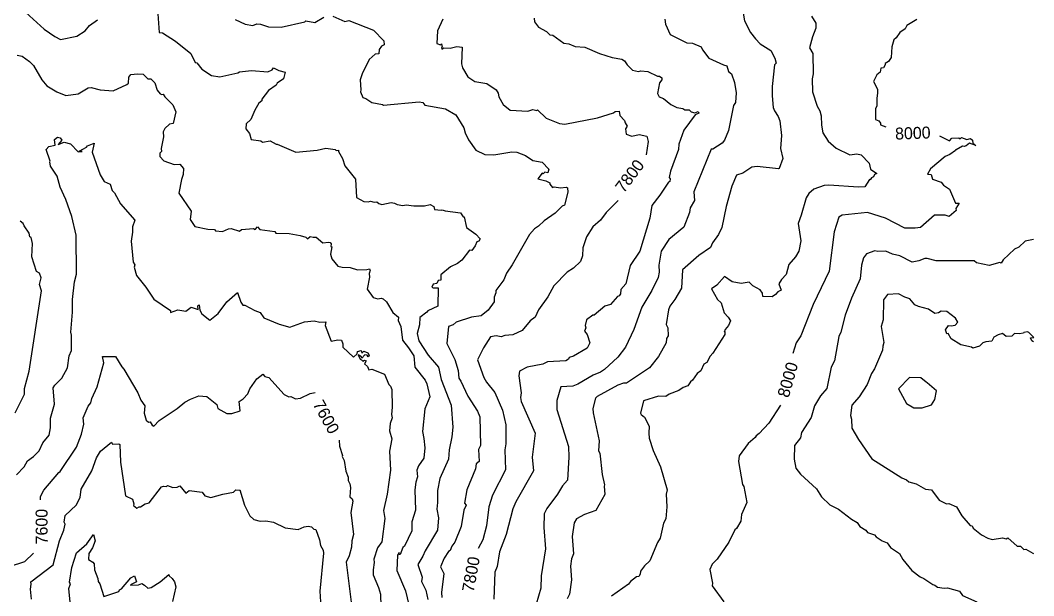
# Model space of a CAD drawing. Extents: x 9339 to 13216, y 3769 to 6935.
# Drawn here: x 12549 to 13196, y 5466 to 5834 of the extents above; entities that cross this region are included whole.
import ezdxf
from ezdxf.enums import TextEntityAlignment as Align

# ---------------------------------------------------------------- set-up
doc = ezdxf.new("R2010")
doc.units = 0
doc.header["$MEASUREMENT"] = 0
for name, color, linetype in [('DTM_SURFACE_CON', 9, 'Continuous'), ('DTM_SURFACE_ICON', 251, 'Continuous'), ('DTM_TEXT_ICON', 251, 'Continuous')]:
    doc.layers.add(name, color=color, linetype=linetype)
doc.styles.add('TMODELF', font='tmodelf')

msp = doc.modelspace()

# ---------------------------------------------------------------- linework, layer by layer
at = {"layer": 'DTM_SURFACE_CON', "linetype": 'Continuous', "flags": 128}
for points, elevation in [([(12552.66, 5838.57), (12564.35, 5827.87), (12571.18, 5823.14), (12574.71, 5821.28), (12585.08, 5823.3), (12590.47, 5826.73), (12593.32, 5830.12), (12598.39, 5833.71)], 2353.06), ([(12636.89, 5837.7), (12637.64, 5825.62), (12639.92, 5825.47), (12648.24, 5820.25), (12658.04, 5812.42), (12660.79, 5806.56), (12661.75, 5806.27), (12665.1, 5802.24), (12671.14, 5798.28), (12676.48, 5797.42), (12687.95, 5799.94), (12689.03, 5800.7), (12696.64, 5801.45), (12707.17, 5800.6), (12709.84, 5801.97), (12710.72, 5803.07), (12714.28, 5801.41), (12718.21, 5800.45), (12717.27, 5796.18), (12713.11, 5793.37), (12712.51, 5792.09), (12707.66, 5788.72), (12703.28, 5783.21), (12703.3, 5782.18), (12701.42, 5780.5), (12698.76, 5776.24), (12696.21, 5770.15), (12693.4, 5767.33), (12693.02, 5764.29), (12695.47, 5761.14), (12696.5, 5757.5), (12702.72, 5756.47), (12703.76, 5755.74), (12708.7, 5756.45), (12712.53, 5754.38), (12713.17, 5754.51), (12725.02, 5749.41), (12738.58, 5750.59), (12744.12, 5751.96), (12750.11, 5751), (12750.9, 5750.48), (12752.22, 5750.55), (12752.23, 5749.64), (12754.97, 5745.26), (12756.25, 5740.65), (12763.17, 5732.14), (12763.72, 5720.32), (12768.4, 5717.89), (12771.31, 5717.55), (12772.8, 5717.99), (12775.06, 5717.43), (12776.85, 5717.64), (12778.16, 5716.44), (12780.06, 5716), (12785.9, 5717.13), (12788.1, 5716.76), (12789.72, 5715.84), (12793.47, 5715.36), (12795.62, 5715.66), (12800.53, 5714.97), (12807.19, 5715.14), (12810.85, 5716), (12813.18, 5714.69), (12813.65, 5712.72), (12817.95, 5712.19), (12818.57, 5712.6), (12820.44, 5711.92), (12830.19, 5710.55), (12831.92, 5708.05), (12832.68, 5707.99), (12834.07, 5701.2), (12840.09, 5696.89), (12842.79, 5694.07), (12841.99, 5692.51), (12840.71, 5692.04), (12839.64, 5689.47), (12837.39, 5686.55), (12835.91, 5686.72), (12831.19, 5680.33), (12828.41, 5678.16), (12823.86, 5676.08), (12817.73, 5670.92), (12817.66, 5667.68), (12816.01, 5667.28), (12815.04, 5665.55), (12812.79, 5664.95), (12811.9, 5663.11), (12812.82, 5662.61), (12815.9, 5662.61), (12815.78, 5651), (12809.31, 5648.09), (12808.64, 5647.06), (12804.18, 5643.76), (12804.13, 5639.05), (12802.48, 5633.51), (12803.53, 5628.91), (12809.67, 5619.61), (12816.26, 5611.98), (12817.92, 5604.08), (12824.34, 5587.69), (12825.27, 5573.76), (12824.71, 5567.54), (12823.09, 5559.23), (12822.61, 5553.33), (12817.05, 5540.93), (12815.58, 5533.27), (12815.64, 5525.56), (12815.06, 5521.29), (12816.23, 5515.73), (12815.46, 5507.93), (12807.62, 5494.78), (12806.25, 5491.36), (12803, 5485.99), (12805.82, 5478), (12805.41, 5475.26), (12808.08, 5469.64), (12809.32, 5463.62)], 2353.06), ([(12686.3, 5834.09), (12692.66, 5831.06), (12697.65, 5830.1), (12700.07, 5831.23), (12702.56, 5831.1), (12707.59, 5829.28), (12715.66, 5829.13), (12730.87, 5832.64), (12731.35, 5833.11), (12737.11, 5832.11), (12742.9, 5835.54)], 2365.25), ([(12748.61, 5836.26), (12756.45, 5832.67), (12759.01, 5833.34), (12774.63, 5827.14), (12781.2, 5820.34), (12781.54, 5817.76), (12779.82, 5817.09), (12778.24, 5814.82), (12778.08, 5812.12), (12775.84, 5811.85), (12771.95, 5808.54), (12767.39, 5799.4), (12766.22, 5795.57), (12766.57, 5789.07), (12766.27, 5787.8), (12767.83, 5784.23), (12769.87, 5783.59), (12773.67, 5781.1), (12780.39, 5779.79), (12780.96, 5779.28), (12803.74, 5781.46), (12806.25, 5780.94), (12807.53, 5779.41), (12820.74, 5777.01), (12827.3, 5773.19), (12832.28, 5764.91), (12833.22, 5761.73), (12835.4, 5757.18), (12839.95, 5750.66), (12845.81, 5747.87), (12851.58, 5747.72), (12863.04, 5749.43), (12866.31, 5749.33), (12871.79, 5747.12), (12876.46, 5743.94), (12882.35, 5742.83), (12886.64, 5738.41), (12886.06, 5736.18), (12884.18, 5736.52), (12883.06, 5735.47), (12882.37, 5735.84), (12879.72, 5732.33), (12884.74, 5731.05), (12887.42, 5729.79), (12887.25, 5728.85), (12888.95, 5726.85), (12890.17, 5727.19), (12894.17, 5726.55), (12897.82, 5726.96), (12898.61, 5726.47), (12898.87, 5723.83), (12896.76, 5715.56), (12895.27, 5714.86), (12890.69, 5710.38), (12883.6, 5705.54), (12880.13, 5702.05), (12877.49, 5700.29), (12874.24, 5696.83), (12863.31, 5677.39), (12859.72, 5672.08), (12857.91, 5667.87), (12852.82, 5660.91), (12852.93, 5659.43), (12851.82, 5656.76), (12851.86, 5653.85), (12847.98, 5648.36), (12843.43, 5644.85), (12837.31, 5643.98), (12827.39, 5640.69), (12825.55, 5639.06), (12822.69, 5638.08), (12821.42, 5627.09), (12826.63, 5617.01), (12828.85, 5610.01), (12829.09, 5605.08), (12830.56, 5603.03), (12834.84, 5593.45), (12841.06, 5584.02), (12842.55, 5580.41), (12842.94, 5562.01), (12841.72, 5559.48), (12842.08, 5551.88), (12840.2, 5550.21), (12839.85, 5547.09), (12834.35, 5533.77), (12832.87, 5525.28), (12833.96, 5523.94), (12832.31, 5520.7), (12830.65, 5510.32), (12826.61, 5500.29), (12824.65, 5497.7), (12823.59, 5494.98), (12822.48, 5494.42), (12819.83, 5490.18), (12817.44, 5484.47), (12819.63, 5480.35), (12818.07, 5468.08), (12818.27, 5465.05)], 2365.25), ([(12877.33, 5834.91), (12877.58, 5832.54), (12880.14, 5829.17), (12885.3, 5826.33), (12887.27, 5824.15), (12889.26, 5824.05), (12896.18, 5818.97), (12899.38, 5818.47), (12903.48, 5816.79), (12909.65, 5816.34), (12919.13, 5812.32), (12927.2, 5809.79), (12933.34, 5808.73), (12935.05, 5807.55), (12936.71, 5805.13), (12940.19, 5801.76), (12943.98, 5800.83), (12945.54, 5801.24), (12949.86, 5800.81), (12956.14, 5797.87), (12957.34, 5797.77), (12958.93, 5796.8), (12958.93, 5795.5), (12957.3, 5793.63), (12956.13, 5786.81), (12957.26, 5784.68), (12960.03, 5783.6), (12964.67, 5779.73), (12968.51, 5777.83), (12972.38, 5777.12), (12973.57, 5776.39), (12976.27, 5776.33), (12977.7, 5775.12), (12979.95, 5774.42), (12982.03, 5775.19), (12982.43, 5774.23), (12980.09, 5773.17), (12972.9, 5763.37), (12969.66, 5754.38), (12969.45, 5750.99), (12964.39, 5737.19), (12963.62, 5733.12), (12964.23, 5732.2), (12964.04, 5730.65), (12963.06, 5730.18), (12957.55, 5721.78), (12952.52, 5715.25), (12951.15, 5707.11), (12944.9, 5686), (12938.6, 5676.99), (12935.83, 5665.33), (12932.69, 5661.56), (12932.43, 5658.87), (12931.72, 5657.67), (12930.62, 5657.19), (12926.04, 5652.01), (12922.55, 5651.05), (12915.56, 5645.24), (12914.82, 5645.16), (12910.67, 5642.2), (12909.93, 5638.73), (12910.26, 5637.06), (12909.37, 5635.12), (12911.21, 5632.94), (12912.88, 5627.47), (12911.14, 5624.21), (12902.51, 5619.06), (12899.78, 5618.26), (12899.3, 5617.19), (12897.55, 5616.11), (12885.77, 5615.34), (12882.95, 5614.01), (12872.93, 5612.09), (12867.91, 5609.47), (12867.54, 5606.51), (12869.02, 5595.64), (12868.65, 5592.57), (12869.09, 5590.18), (12877.88, 5569.85), (12876.07, 5554.51), (12876.82, 5545.94), (12865.62, 5526.08), (12863.69, 5521.6), (12859.43, 5505.12), (12855.15, 5494.12), (12853.65, 5484.73), (12852.16, 5481.14), (12851.47, 5463.94)], 2389.63), ([(12960.87, 5834.14), (12961.18, 5831.14), (12964.14, 5824.54), (12974.91, 5819.09), (12978.54, 5818.81), (12984.09, 5816.56), (12984.81, 5814.61), (12988.96, 5809.32), (12998.22, 5804.98), (13000.37, 5804.53), (13001.51, 5800.88), (13003.44, 5799.33), (13005.34, 5793.73), (13006.29, 5787.12), (13006.01, 5780.95), (13004.71, 5779.17), (13001.44, 5763.05), (12998.87, 5757.01), (12997.37, 5755.01), (12991.47, 5751.25), (12990.34, 5751.33), (12979.36, 5724.05), (12979.69, 5718.45), (12976.88, 5713.8), (12976.48, 5710.69), (12972.87, 5701.4), (12963.38, 5693.56), (12958.4, 5686.19), (12956.87, 5677.15), (12957.18, 5672.62), (12956.57, 5669.3), (12952.43, 5661.09), (12946.17, 5650.45), (12941.05, 5636.13), (12935.77, 5624.88), (12930.87, 5618.42), (12922.3, 5610.65), (12919.59, 5608.89), (12914.92, 5607.01), (12905.18, 5601.27), (12901.98, 5599.91), (12894.39, 5599.44), (12891.82, 5590.72), (12891.9, 5584.92), (12899.24, 5561.41), (12899.51, 5554.51), (12898.53, 5539.84), (12895.44, 5536.24), (12892.2, 5530.94), (12885.47, 5521.88), (12883.62, 5518.38), (12883.4, 5509.61), (12884.66, 5496.14), (12881.7, 5478.79), (12881.61, 5470.89), (12878.57, 5460.66)], 2401.82), ([(13010.87, 5838.13), (13011.67, 5833.2), (13015.57, 5825.83), (13018.74, 5821.62), (13021.79, 5818.59), (13028.61, 5814.33), (13031.02, 5809.25), (13031.85, 5806.22), (13030.93, 5805.15), (13029.39, 5791.18), (13029.29, 5785.31), (13030.11, 5777.74), (13030.89, 5775.61), (13033.25, 5772.15), (13034.32, 5769.3), (13035.26, 5759.9), (13034.72, 5751.61), (13036.1, 5745.28), (13033.91, 5738.98), (13033.35, 5738.62), (13019.87, 5740.1), (13016.32, 5739.74), (13010.73, 5735.96), (13006.57, 5734.72), (13003.53, 5727.51), (13000.02, 5714.52), (12997.29, 5701.3), (12995, 5696.7), (12991.27, 5691.48), (12989.9, 5688.43), (12982.55, 5683.35), (12972.11, 5674.18), (12971.54, 5662.46), (12967.17, 5655.19), (12964.04, 5651.09), (12963.12, 5648.6), (12961.66, 5639.24), (12962.61, 5637.12), (12962.85, 5632.07), (12961.93, 5630.24), (12961.61, 5627.56), (12956.77, 5618.89), (12950.99, 5611.7), (12936.22, 5601.74), (12934.48, 5601.77), (12930.86, 5600.49), (12917.63, 5593.37), (12916.49, 5592.3), (12914.82, 5585.74), (12915.01, 5582.92), (12918.75, 5564.91), (12918.48, 5558.58), (12919.17, 5557.16), (12920.77, 5543.43), (12922.29, 5536.93), (12921.94, 5536.07), (12922.47, 5530.82), (12916.8, 5520.53), (12909.39, 5517.94), (12904.35, 5515.23), (12902.87, 5512.73), (12901.56, 5503.89), (12902.47, 5492.77), (12901.12, 5489.63), (12900.54, 5485.02), (12901.08, 5476.22), (12899.95, 5466.99), (12898.4, 5464.21)], 2414.02), ([(13054.44, 5836.18), (13057.34, 5831.65), (13057.3, 5828.54), (13055.2, 5823.04), (13053.32, 5815.89), (13055.33, 5812.25), (13055.54, 5799.34), (13054.91, 5796.1), (13055.06, 5787.8), (13058.12, 5778.59), (13059.79, 5775.68), (13060.73, 5772.62), (13060.81, 5766.62), (13061.64, 5761.64), (13065.07, 5756.26), (13070.16, 5751.87), (13079, 5747.59), (13083.48, 5748.28), (13086.32, 5747.51), (13091.35, 5742.35), (13092.12, 5738.41), (13096.31, 5735.75), (13094.74, 5735.11), (13094.05, 5733.55), (13092.75, 5732.96), (13091.88, 5731.66), (13091.53, 5731.9), (13088.58, 5727.26), (13084.46, 5726.89), (13065.5, 5728.22), (13062.54, 5727.96), (13055.94, 5725.68), (13052.82, 5722.83), (13051.02, 5720.08), (13047.83, 5708.99), (13045.88, 5703.86), (13047.63, 5692.79), (13046.47, 5686.17), (13044.33, 5682.44), (13039.96, 5677.68), (13038.31, 5671.12), (13035.23, 5668.06), (13033.57, 5665.31), (13035.03, 5661.3), (13032.97, 5660.19), (13031.41, 5658.42), (13029.32, 5657.04), (13023.43, 5657.11), (13023.15, 5659.31), (13021.77, 5661.36), (13017.03, 5663.87), (13014.68, 5666.27), (13009.63, 5665.45), (13003.82, 5666.43), (12998.81, 5670.01), (12994.1, 5664.42), (12990.62, 5662.04), (12994.49, 5655.2), (12996.72, 5653.1), (12998.76, 5646.66), (13001.29, 5644.02), (13002.66, 5641.72), (13001.42, 5638.54), (12999.24, 5636.01), (12998.8, 5634.41), (12999.18, 5634.81), (12999.09, 5632.8), (12991.56, 5620.88), (12989.67, 5618.98), (12987.7, 5614.98), (12985.8, 5613.86), (12983.73, 5609.68), (12981.44, 5608.05), (12978.41, 5603.63), (12977.16, 5602.77), (12975.46, 5600.18), (12972.57, 5599.05), (12969.71, 5597.09), (12963.49, 5594.79), (12961.5, 5593.27), (12956.85, 5593.58), (12947.13, 5590.59), (12945.34, 5582.75), (12945.74, 5581.82), (12947.73, 5580.08), (12950.77, 5574.26), (12950.49, 5569.98), (12950.82, 5566.71), (12953.4, 5558.84), (12958.1, 5548.31), (12962.28, 5533.71), (12961.61, 5531), (12962.17, 5522.77), (12961.5, 5515.18), (12959.94, 5512.47), (12957.82, 5502.82), (12956.1, 5500.09), (12951.18, 5488.4), (12947.73, 5485.23), (12945.17, 5481.85), (12944.99, 5479.78), (12944.18, 5478.44), (12942.61, 5478.2), (12938.8, 5475.26), (12937.63, 5473.45), (12926.81, 5465.82)], 2426.21), ([(12547.01, 5811.35), (12550.21, 5810.61), (12554.88, 5807.2), (12557.35, 5804.59), (12562.8, 5795.42), (12565.98, 5791.69), (12572.32, 5787.92), (12578.18, 5785.46), (12585.92, 5786.54), (12592.47, 5790.38), (12594.19, 5790.58), (12600, 5789.15), (12608.32, 5788.52), (12617.05, 5792.53), (12618.06, 5793.43), (12618.46, 5797.1), (12619.62, 5798.85), (12623.82, 5799.39), (12627.58, 5799.03), (12630.51, 5796.08), (12632.52, 5796.17), (12635.02, 5793.6), (12636.51, 5788.91), (12638.28, 5786.47), (12639.34, 5786.04), (12640.21, 5786.38), (12641.4, 5784.57), (12646.43, 5779.55), (12648.28, 5775.04), (12646.72, 5767.54), (12644.42, 5767.17), (12641.43, 5764.5), (12640.34, 5762.2), (12640.44, 5759.18), (12639.06, 5751.72), (12639.29, 5749.82), (12638.07, 5748.71), (12638.27, 5746.61), (12640.79, 5743.68), (12647.22, 5741.37), (12650.84, 5741.68), (12653.3, 5738.97), (12653.1, 5735.15), (12651.95, 5731.96), (12650.31, 5723.14), (12658.12, 5711.74), (12657.45, 5706.34), (12660.42, 5701.85), (12668.89, 5700.22), (12673.08, 5699.91), (12673.69, 5699.06), (12678.29, 5698.65), (12682.09, 5700.41), (12683.65, 5700.48), (12688.97, 5698.91), (12690.36, 5700.01), (12698, 5700.52), (12699.02, 5700), (12700.63, 5701.67), (12702, 5699.86), (12711.61, 5698.66), (12712.24, 5697.65), (12720.71, 5697.48), (12727.9, 5696.21), (12731.36, 5695.05), (12732.51, 5693.96), (12734.14, 5695.56), (12736.08, 5694.96), (12738.14, 5695.06), (12742.38, 5691.36), (12745.89, 5691.95), (12747.08, 5691.54), (12747.55, 5690.83), (12747.51, 5689.06), (12748.11, 5688.95), (12747.14, 5684.13), (12747.98, 5681.28), (12751.85, 5676.6), (12754.55, 5675.79), (12759.77, 5675.61), (12764.38, 5674.29), (12770.51, 5674.35), (12772.12, 5674.85), (12772.51, 5674.01), (12771.93, 5671.92), (12772.04, 5669.42), (12770.59, 5661.81), (12774.39, 5656.62), (12777.46, 5655.68), (12779.51, 5656), (12780.82, 5655.69), (12783.08, 5653.7), (12786.97, 5646.96), (12790.54, 5643.99), (12790.51, 5641.8), (12792.19, 5638.06), (12793.17, 5629.26), (12797.09, 5624.33), (12800.36, 5619.18), (12801.01, 5612.1), (12807.58, 5603.68), (12808.83, 5601.45), (12810.76, 5593.1), (12807.44, 5585.51), (12805.99, 5570.86), (12806.92, 5566.5), (12807.45, 5560.56), (12806.72, 5553.87), (12803.41, 5548.98), (12802.34, 5546.21), (12802.84, 5541.96), (12801.76, 5538.71), (12801, 5533.72), (12801.5, 5520.71), (12799.25, 5513.24), (12799.19, 5507.59), (12794.5, 5497.83), (12793.45, 5496.8), (12791.67, 5492.47), (12791.06, 5492.38), (12791.17, 5493.67), (12790.02, 5492.05), (12789.52, 5482.29), (12795.01, 5469.17), (12798.12, 5456.63)], 2340.86), ([(12546.51, 5543.33), (12551.48, 5548.42), (12553.58, 5552.22), (12557.54, 5555.05), (12561.02, 5558.58), (12563.49, 5563.71), (12567.51, 5568.66), (12568.27, 5573.29), (12568.36, 5579.57), (12570.81, 5588.35), (12570.06, 5598.81), (12571, 5600.56), (12575.64, 5605.06), (12579.28, 5611.65), (12580.31, 5619.18), (12581.67, 5622.74), (12581.81, 5632.38), (12581.34, 5634.42), (12582.38, 5647.07), (12582.36, 5655.19), (12583.58, 5666.56), (12584.9, 5671.35), (12584.77, 5696.38), (12582, 5708.14), (12578.02, 5719.1), (12574.44, 5726.87), (12572.57, 5734.09), (12568.41, 5740.38), (12567.85, 5743.14), (12568.14, 5743.54), (12565.59, 5751.1), (12567.33, 5752.93), (12571.37, 5753.71), (12570.89, 5757.33), (12572.8, 5758.81), (12574.49, 5758.47), (12575.53, 5757.01), (12573.28, 5754.24), (12576.96, 5755.67), (12581.03, 5754.54), (12585.96, 5749.62), (12588.56, 5749.81), (12586.53, 5749.98), (12591.4, 5752.48), (12591.87, 5753.35), (12596.19, 5754.98), (12594.99, 5749.36), (12599.94, 5734.86), (12602.63, 5730.66), (12606.39, 5728.85), (12607.72, 5724.86), (12609.21, 5723.35), (12612.95, 5716.43), (12622.24, 5705.94), (12620.69, 5701.59), (12620.75, 5698.32), (12619.75, 5692.51), (12621.23, 5679.18), (12622.23, 5677.31), (12621.77, 5675.87), (12623.2, 5670.61), (12629.16, 5663.1), (12634.37, 5655.45), (12644.88, 5648.19), (12644.99, 5646.95), (12649.56, 5648.71), (12654.84, 5647.74), (12658.25, 5650.39), (12662.62, 5648.95), (12662.48, 5651.29), (12663.28, 5651.87), (12663.69, 5648.33), (12665.05, 5646.06), (12670.11, 5642.01), (12675.34, 5646.2), (12681.03, 5653.75), (12687.85, 5659.62), (12689.89, 5653.47), (12691.12, 5651.69), (12692.55, 5651.71), (12698.94, 5648.16), (12702.28, 5646.9), (12704.71, 5643.51), (12714.45, 5639.47), (12721.17, 5637.56), (12730.55, 5640.96), (12736.8, 5641.66), (12740.31, 5640.85), (12744.24, 5641.05), (12743.75, 5638.68), (12747.73, 5628.72), (12751.92, 5629.52), (12754.14, 5629.32), (12755.18, 5626.96), (12755.02, 5624.85), (12761.91, 5618.48), (12764.16, 5620.58), (12764.43, 5622.04), (12766.71, 5622.7), (12767.13, 5620.95), (12768.45, 5622.24), (12771.15, 5621.25), (12771.89, 5619.71), (12771.27, 5618.67), (12770.53, 5619.6), (12769.1, 5619.9), (12767.24, 5617.7), (12767.02, 5618.65), (12764.84, 5619.81), (12766.19, 5617.07), (12767.1, 5616.78), (12767.84, 5615.78), (12768.89, 5616.53), (12770.01, 5616.16), (12768.89, 5614.22), (12770.92, 5612.44), (12771.66, 5610.44), (12773.52, 5610.74), (12781.6, 5607.61), (12784.53, 5601), (12785.58, 5599.96), (12786.4, 5597.88), (12786.69, 5586.53), (12786.24, 5581.77), (12786.69, 5579.69), (12785.39, 5576.02), (12784.9, 5571.42), (12786.42, 5566.38), (12784.92, 5558.33), (12785.61, 5546.27), (12783.48, 5530.84), (12781.16, 5520.44), (12781.93, 5515.5), (12780, 5500.41), (12777.13, 5496.74), (12774.81, 5489.35), (12775.04, 5487.21), (12774.36, 5482.62), (12774.44, 5479.35), (12777.85, 5471.36), (12779.17, 5467), (12779.6, 5451.23)], 2328.67), ([(12545.65, 5582.89), (12551.64, 5594.75), (12551.68, 5598.31), (12554.69, 5609.58), (12562.61, 5660.84), (12561.35, 5664.74), (12562.34, 5669.03), (12561.31, 5672.01), (12559.44, 5673.15), (12556.43, 5682.59), (12556.72, 5691.09), (12555.98, 5694.75), (12555.2, 5695.18), (12554.75, 5697.57), (12551.49, 5702.22), (12550.93, 5703.74), (12548.93, 5705.32)], 2340.86), ([(13196.38, 5693.46), (13191.05, 5692.5), (13186.86, 5688.57), (13184.1, 5687.33), (13176.97, 5680.54), (13175.66, 5678.46), (13174.75, 5678.84), (13167.98, 5676.85), (13159.81, 5678.64), (13158.35, 5679.87), (13134.21, 5679.86), (13128.29, 5681.51), (13126.92, 5681.43), (13123.08, 5679.92), (13118.9, 5679.18), (13110.89, 5683.13), (13106.26, 5684.19), (13102.02, 5686.06), (13096.87, 5685.79), (13094.89, 5686.31), (13089.6, 5684.37), (13087.79, 5681.95), (13086.34, 5677.27), (13085.63, 5668.35), (13080.1, 5656.15), (13075.94, 5645.23), (13073.29, 5634.35), (13071.94, 5631.72), (13069.17, 5616), (13066.96, 5612.08), (13064.2, 5598.38), (13060.15, 5593.7), (13056.39, 5587.36), (13054.24, 5579.81), (13048.15, 5570.37), (13047.5, 5566.84), (13043.69, 5562.11), (13043.38, 5553.19), (13044.56, 5547.63), (13047.41, 5543.69), (13057.7, 5534.33), (13060.99, 5529.23), (13066.12, 5524.07), (13071.78, 5521.31), (13080, 5515.01), (13083.6, 5512.84), (13085.39, 5510.34), (13089.24, 5508.01), (13090.37, 5506.45), (13094.75, 5504.95), (13095.71, 5503.71), (13099.56, 5501.21), (13102.79, 5499.81), (13105.04, 5496.96), (13110.72, 5493.12), (13112.74, 5489.17), (13118.59, 5482.31), (13123.91, 5478.17), (13126.28, 5477.11), (13131.92, 5473.3), (13133.34, 5472.88), (13134.98, 5471.61), (13139.31, 5470.86), (13141.47, 5471.07), (13149.04, 5469.1), (13150.93, 5466.19), (13160.09, 5462.16)], 2450.59), ([(13196.38, 5628.21), (13195.27, 5628.94), (13194.34, 5630.83), (13196.47, 5630.93), (13193.42, 5634.24), (13192.5, 5634.62), (13190.18, 5634.23), (13189.91, 5633.72), (13187.21, 5633.31), (13184.22, 5633.53), (13182.57, 5631.83), (13178.84, 5631.7), (13176.55, 5633.43), (13173.72, 5632.72), (13171.02, 5631.26), (13169.61, 5628.74), (13165.84, 5628.27), (13163.85, 5627.5), (13161.91, 5625.36), (13157.56, 5624.08), (13156.66, 5624.73), (13149.96, 5626.23), (13143.83, 5630.06), (13141.82, 5633.43), (13141.06, 5633.34), (13140.11, 5635.79), (13142.12, 5638.72), (13143.72, 5638.45), (13146.21, 5638.92), (13148.02, 5640.76), (13146.42, 5643.22), (13140.92, 5647.57), (13137.3, 5647.77), (13135.72, 5646.72), (13133.33, 5646.39), (13129.35, 5648.99), (13122.87, 5650.79), (13120.48, 5651.92), (13117.34, 5655.76), (13114.11, 5656.78), (13110.17, 5658.91), (13102.97, 5658.36), (13100.4, 5655.06), (13100.25, 5642.18), (13098.98, 5637.98), (13100.74, 5627.81), (13100, 5625.49), (13099.89, 5622.93), (13094.72, 5610.89), (13092.84, 5607.97), (13090.16, 5601), (13084.92, 5593.03), (13080.35, 5587.68), (13079.46, 5581.13), (13080.05, 5578.91), (13080.2, 5573.11), (13084.52, 5565.76), (13093.04, 5553.6), (13112.25, 5541.37), (13115.1, 5540.14), (13116.76, 5538.78), (13121.41, 5537.45), (13127.38, 5534.05), (13131.15, 5533.74), (13135.98, 5527.15), (13140.68, 5524.71), (13142.29, 5524.93), (13147.05, 5522.89), (13150.55, 5517.18), (13155.9, 5510.85), (13157.21, 5510.8), (13157.73, 5509.33), (13163.09, 5504.93), (13167.09, 5502.88), (13169.92, 5502.05), (13176.44, 5503), (13178.96, 5502.38), (13179.92, 5502.99), (13185.97, 5497.75), (13188.09, 5497.77), (13190.14, 5495.72), (13191.43, 5495.79), (13195.96, 5493.19), (13196.38, 5493.1)], 2462.78), ([(12556.27, 5463.91), (12555.52, 5470.37), (12556.05, 5473.41), (12555.79, 5475.01), (12569.97, 5485.77), (12574.09, 5501.12), (12576.87, 5507.96), (12577.63, 5511.74), (12577.1, 5513.05), (12577.71, 5517.4), (12584.79, 5523.85), (12587.3, 5528.89), (12587.9, 5534.23), (12594.67, 5545.89), (12597.63, 5554.13), (12600.35, 5558.41), (12607.28, 5564.12), (12607.84, 5562.86), (12611.98, 5563.14), (12612.62, 5562.6), (12613.14, 5551.33), (12616.27, 5529.88), (12620.76, 5527.84), (12621.62, 5524.87), (12621.33, 5523.78), (12623.49, 5521.94), (12625, 5522.96), (12625.88, 5522.81), (12628.8, 5524.83), (12631.4, 5525.37), (12639.29, 5535.68), (12640.58, 5536.16), (12642.46, 5535.88), (12643.04, 5536.53), (12646.48, 5535.3), (12649.28, 5535.44), (12650.91, 5536.36), (12654.69, 5531.56), (12656.98, 5533.23), (12665.26, 5532.32), (12667, 5529.92), (12670.81, 5528.76), (12678.5, 5531.04), (12685.24, 5532.22), (12686.63, 5533.65), (12688.81, 5533.42), (12689.3, 5533.8), (12692.35, 5524.01), (12695.75, 5517.12), (12698.25, 5514.79), (12702.3, 5513.73), (12705.79, 5513.89), (12710.69, 5513.13), (12718.25, 5509.43), (12726.52, 5508.48), (12730.48, 5510.15), (12732.96, 5510.58), (12735.05, 5510.1), (12736.56, 5508.68), (12737.86, 5508.38), (12740.24, 5501.76), (12740.76, 5498.21), (12742.56, 5495.18), (12742.82, 5493.32), (12740.4, 5468.94), (12740.98, 5458.76)], 2304.29), ([(12580.81, 5461.93), (12580.1, 5470.76), (12580.99, 5473.61), (12580.51, 5474.71), (12581.91, 5484.11), (12584.98, 5493.47), (12591.44, 5499.14), (12595.84, 5505.15), (12596.81, 5501.09), (12595.24, 5496.65), (12592.7, 5493.03), (12592.64, 5489.27), (12595.36, 5487.56), (12596.16, 5486.42), (12596.43, 5482.55), (12598.65, 5477.05), (12598.82, 5475.12), (12599.79, 5473.65), (12602.46, 5465.65), (12612.01, 5468.8), (12612.39, 5469.89), (12613.74, 5470.57), (12619.54, 5477.49), (12621.91, 5478.89), (12623.35, 5474.97), (12619.46, 5473.13), (12619.66, 5472.79), (12624.48, 5473.04), (12626.6, 5473.81), (12628.47, 5472.8), (12630.4, 5470.86), (12632.61, 5471.26), (12638.29, 5474.93), (12643.97, 5479.61), (12644.07, 5478.72), (12646.06, 5477.12), (12647.49, 5474.89), (12648.36, 5471.75), (12646.18, 5462.32)], 2292.1)]:
    msp.add_lwpolyline(points, dxfattribs=dict(at, elevation=elevation))
at = {"layer": 'DTM_SURFACE_CON', "linetype": 'Continuous', "elevation": 2474.98, "flags": 128}
msp.add_lwpolyline([(13127.84, 5602.45), (13124.27, 5605.16), (13117.02, 5605.51), (13110.01, 5598.12), (13115.11, 5588.94), (13119.78, 5586.14), (13125.11, 5586.17), (13131.1, 5588.06), (13133.35, 5591.34), (13134.25, 5596.97), (13128.41, 5602.04)], close=True, dxfattribs=at)
at = {"layer": 'DTM_SURFACE_ICON', "linetype": 'Continuous', "flags": 128}
for points, elevation in [([(12818.89, 5834.22), (12815.62, 5826.84), (12815.17, 5818.66), (12817.45, 5817.77), (12818.13, 5818.44), (12818.45, 5816.44), (12818.08, 5816.19), (12818.22, 5815.08), (12819.51, 5815.91), (12823.58, 5815.69), (12827.88, 5816.79), (12831.32, 5816.28), (12830.97, 5805.79), (12831.52, 5803.15), (12834.96, 5797.37), (12839.48, 5794.49), (12847.01, 5793.07), (12852.96, 5789.22), (12854.37, 5787.06), (12854.78, 5784.73), (12857.61, 5779.69), (12862.06, 5776.18), (12873.35, 5775.55), (12876.54, 5776.48), (12879.11, 5775.98), (12879.48, 5776.29), (12884.88, 5771.01), (12893.47, 5767.6), (12896.88, 5767.1), (12917.87, 5771.32), (12928.09, 5774.42), (12928.96, 5775.37), (12931.63, 5775.58), (12932.06, 5772.75), (12935.1, 5769.63), (12935.49, 5767.96), (12936.75, 5765.91), (12935.69, 5764.17), (12936.19, 5760.82), (12939.81, 5759.43), (12944.42, 5760.56), (12949.24, 5759.6), (12950.05, 5756.17), (12948.82, 5747.53)], 2377.44), ([(13121.8, 5834.01), (13115.49, 5830.19), (13114.27, 5828.07), (13111, 5825.76), (13108.56, 5822.23), (13107.14, 5820.98), (13105.84, 5816.63), (13105.36, 5809.82), (13103.69, 5807.25), (13101.58, 5805.99), (13101.66, 5805.1), (13100.39, 5803.23), (13098.78, 5803.05), (13098.27, 5800.46), (13096.23, 5798.61), (13094.19, 5794.34), (13096.58, 5789.55), (13096.75, 5787.12), (13096.13, 5783.5), (13096.16, 5778.94), (13095.32, 5776.93), (13095.29, 5770.18), (13097.5, 5769.42), (13098.66, 5767.82), (13098.67, 5766.8), (13102.05, 5765.57)], 2438.4), ([(13136.31, 5759.68), (13142.7, 5756.62), (13144.17, 5758.23), (13148.67, 5758.38), (13149.41, 5757.88), (13150.35, 5758.62), (13153.69, 5757.47), (13156.13, 5758.06), (13157.27, 5757.01), (13157.57, 5755.09), (13159.59, 5753.5), (13155.34, 5755.01), (13153.35, 5753.28), (13152.03, 5752.88), (13150.91, 5753.21), (13147.02, 5750.74), (13146.63, 5750.93), (13146.56, 5750.42), (13142.81, 5747.91), (13139.84, 5746.6), (13130.45, 5738.68), (13128.7, 5735.26), (13130.97, 5735), (13131.89, 5732.13), (13137.35, 5730.06), (13138.84, 5728.31), (13142.58, 5725.61), (13146.47, 5716.85), (13148.85, 5716.67), (13146.73, 5713.44), (13146.95, 5712.04), (13142.51, 5708.17), (13139.88, 5708.99), (13133, 5709.06), (13124.13, 5701.18), (13120.75, 5700.73), (13114.1, 5700.86), (13101.73, 5707.26), (13090.25, 5710.74), (13074.18, 5709.1), (13072.06, 5707.81), (13069, 5698.52), (13065.71, 5673.25), (13055.57, 5652), (13047.78, 5632.13), (13044.64, 5627.53), (13042.51, 5620.81)], 2438.4), ([(12930.94, 5718.4), (12923.39, 5710.75), (12919.73, 5705.99), (12914.81, 5701.69), (12910.72, 5695.23), (12908.49, 5688.29), (12908.22, 5683.16), (12906.81, 5679.53), (12902.51, 5675.25), (12898.39, 5672.73), (12889.85, 5664.07), (12886.03, 5657.05), (12880.12, 5648.56), (12877.98, 5644.01), (12874.81, 5641.61), (12869.73, 5635.43), (12863.67, 5632.69), (12858.66, 5632.35), (12856.3, 5631.44), (12853.07, 5632.09), (12849.43, 5631.49), (12844.92, 5624.38), (12841.16, 5616.69), (12845.11, 5605.38), (12846.8, 5602.48), (12852.08, 5595.82), (12857.16, 5584.51), (12859.31, 5575.15), (12859.15, 5563.19), (12858.51, 5559.17), (12859.09, 5546.48), (12850.71, 5530.26), (12848.38, 5522.91), (12846.87, 5510.74), (12844.52, 5501.87), (12841.63, 5496.24)], 2377.44), ([(12561.96, 5527.23), (12561.93, 5529.44), (12564.12, 5533.46), (12573.62, 5544.82), (12574.59, 5545.43), (12585, 5560.91), (12588.17, 5569.33), (12589.62, 5575.55), (12589.17, 5579.69), (12592.28, 5587.1), (12594.12, 5589.29), (12594.76, 5592.04), (12598.12, 5599.4), (12602.29, 5614.74), (12601.46, 5618.85), (12609.87, 5618.92), (12613.94, 5612.2), (12615.24, 5610.81), (12624.13, 5595.56), (12626, 5590.9), (12628.53, 5587.32), (12628.08, 5582.76), (12629.46, 5578.28), (12630.84, 5576.9), (12631.98, 5577.23), (12633.36, 5575.02), (12634.33, 5574.42), (12637.66, 5577.92), (12649.2, 5585.67), (12654.19, 5589.66), (12657.66, 5591.66), (12663.04, 5593.71), (12668.12, 5593.22), (12674.67, 5588.12), (12675.17, 5585.68), (12680.93, 5582.52), (12684.22, 5582.46), (12689.42, 5584.1), (12688.77, 5590.06), (12691.37, 5591.72), (12694.35, 5595.02), (12695.71, 5598.29), (12700.21, 5604.69), (12703.93, 5607.65), (12705.32, 5606.13), (12707.88, 5605.47), (12717.5, 5594.57), (12720.57, 5593.09), (12721.84, 5593.4), (12724.88, 5591.87), (12728.06, 5592.3), (12734.19, 5595.31), (12737.33, 5595.83)], 2316.48), ([(13034.61, 5587.68), (13027.25, 5576.33), (13021.16, 5569.77), (13019.05, 5568.13), (13018.5, 5567.13), (13013.99, 5563.38), (13008.25, 5555.43), (13007.91, 5551.7), (13010.48, 5537.04), (13011.31, 5535.8), (13013.11, 5525.66), (13009.85, 5517.88), (13009.3, 5513.78), (13006.67, 5509.06), (13005.46, 5508.15), (13001.59, 5500.36), (12994.29, 5489.34), (12991.02, 5486.23), (12989.5, 5482.8), (12991.31, 5474.12), (12990.93, 5472.49), (12998.53, 5462.13)], 2438.4), ([(12752.8, 5565.5), (12753, 5561.49), (12754.88, 5555.67), (12754.63, 5555.02), (12755.87, 5552.41), (12756.94, 5545.61), (12758.59, 5541.79), (12758.59, 5539.67), (12759.6, 5537.46), (12759.91, 5535.21), (12759.56, 5529.15), (12761.02, 5528.02), (12761.45, 5526.38), (12760.23, 5519.15), (12761.97, 5505.23), (12760.75, 5501.14), (12760.6, 5497.02), (12759.14, 5491.5), (12757.24, 5487.56), (12760.35, 5461.99)], 2316.48), ([(12542.04, 5484.78), (12551.87, 5488.01), (12557.46, 5493.18)], 2316.48)]:
    msp.add_lwpolyline(points, dxfattribs=dict(at, elevation=elevation))

# ---------------------------------------------------------------- texts
at = {"layer": 'DTM_TEXT_ICON', "linetype": 'Continuous', "style": 'TMODELF'}
for s, rotation, p in [('8000', 2.00264, (13119.22, 5761.52, 2438.4)), ('7800', 53.20515, (12938.32, 5734.14, 2377.44)), ('8000', 74.21745, (13039.31, 5604.03, 2438.4)), ('7600', 298.85753, (12744.46, 5580.33, 2316.48)), ('7600', 90.12637, (12562.64, 5510.21, 2316.48)), ('7800', 79.51208, (12836.93, 5479.8, 2377.44))]:
    msp.add_text(s, height=7.62, rotation=rotation, dxfattribs=at).set_placement(p, align=Align.MIDDLE_CENTER)

doc.saveas('drawing.dxf')
